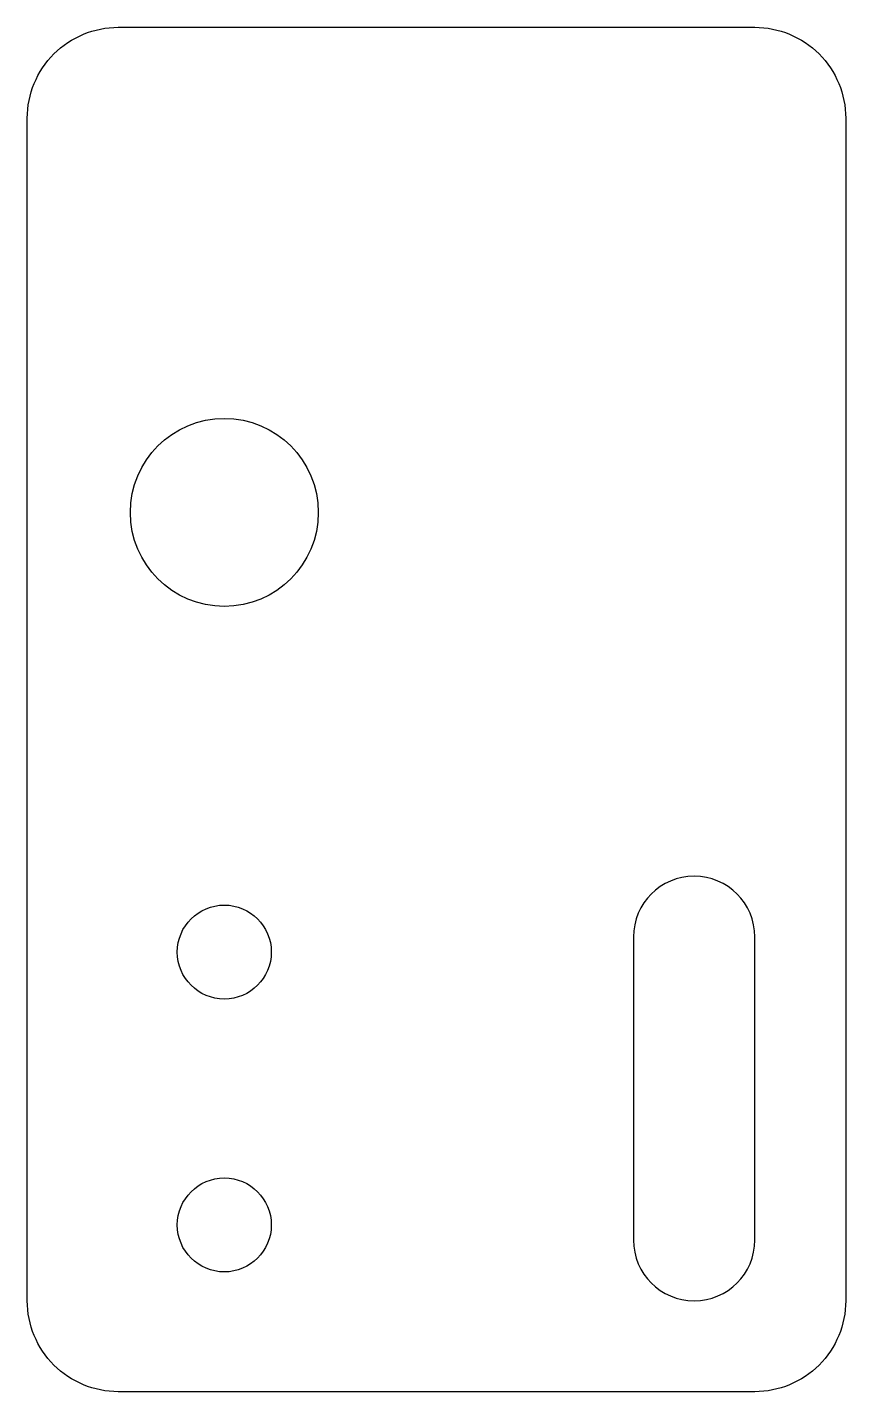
# Model space of a CAD drawing. Extents: x 13 to 40, y -29 to 16.
import ezdxf

# ---------------------------------------------------------------- set-up
doc = ezdxf.new("R2010")
doc.units = 0
doc.layers.get('0').update_dxf_attribs({"linetype": 'continuous'})

# ---------------------------------------------------------------- blocks, each defined once
blk = doc.blocks.new('POCKET002_CS001')
at = {"color": 0}
for points in [[(16, 16), (37, 16, -0.414214), (40, 13), (40, -26, -0.414214), (37, -29), (16, -29, -0.414214), (13, -26), (13, 13, -0.414214)], [(33, -24, 1), (37, -24), (37, -14, 1), (33, -14)]]:
    blk.add_lwpolyline(points, format="xyb", close=True, dxfattribs=at)
for centre, radius in [((19.5, 0, 6), 3.1), ((19.5, -14.5, 6), 1.55), ((19.5, -23.5, 6), 1.55)]:
    blk.add_circle(centre, radius, dxfattribs=at)

msp = doc.modelspace()

# ---------------------------------------------------------------- block references
at = {"color": 0}
msp.add_blockref('POCKET002_CS001', (0, 0), dxfattribs=at)

doc.saveas('drawing.dxf')
